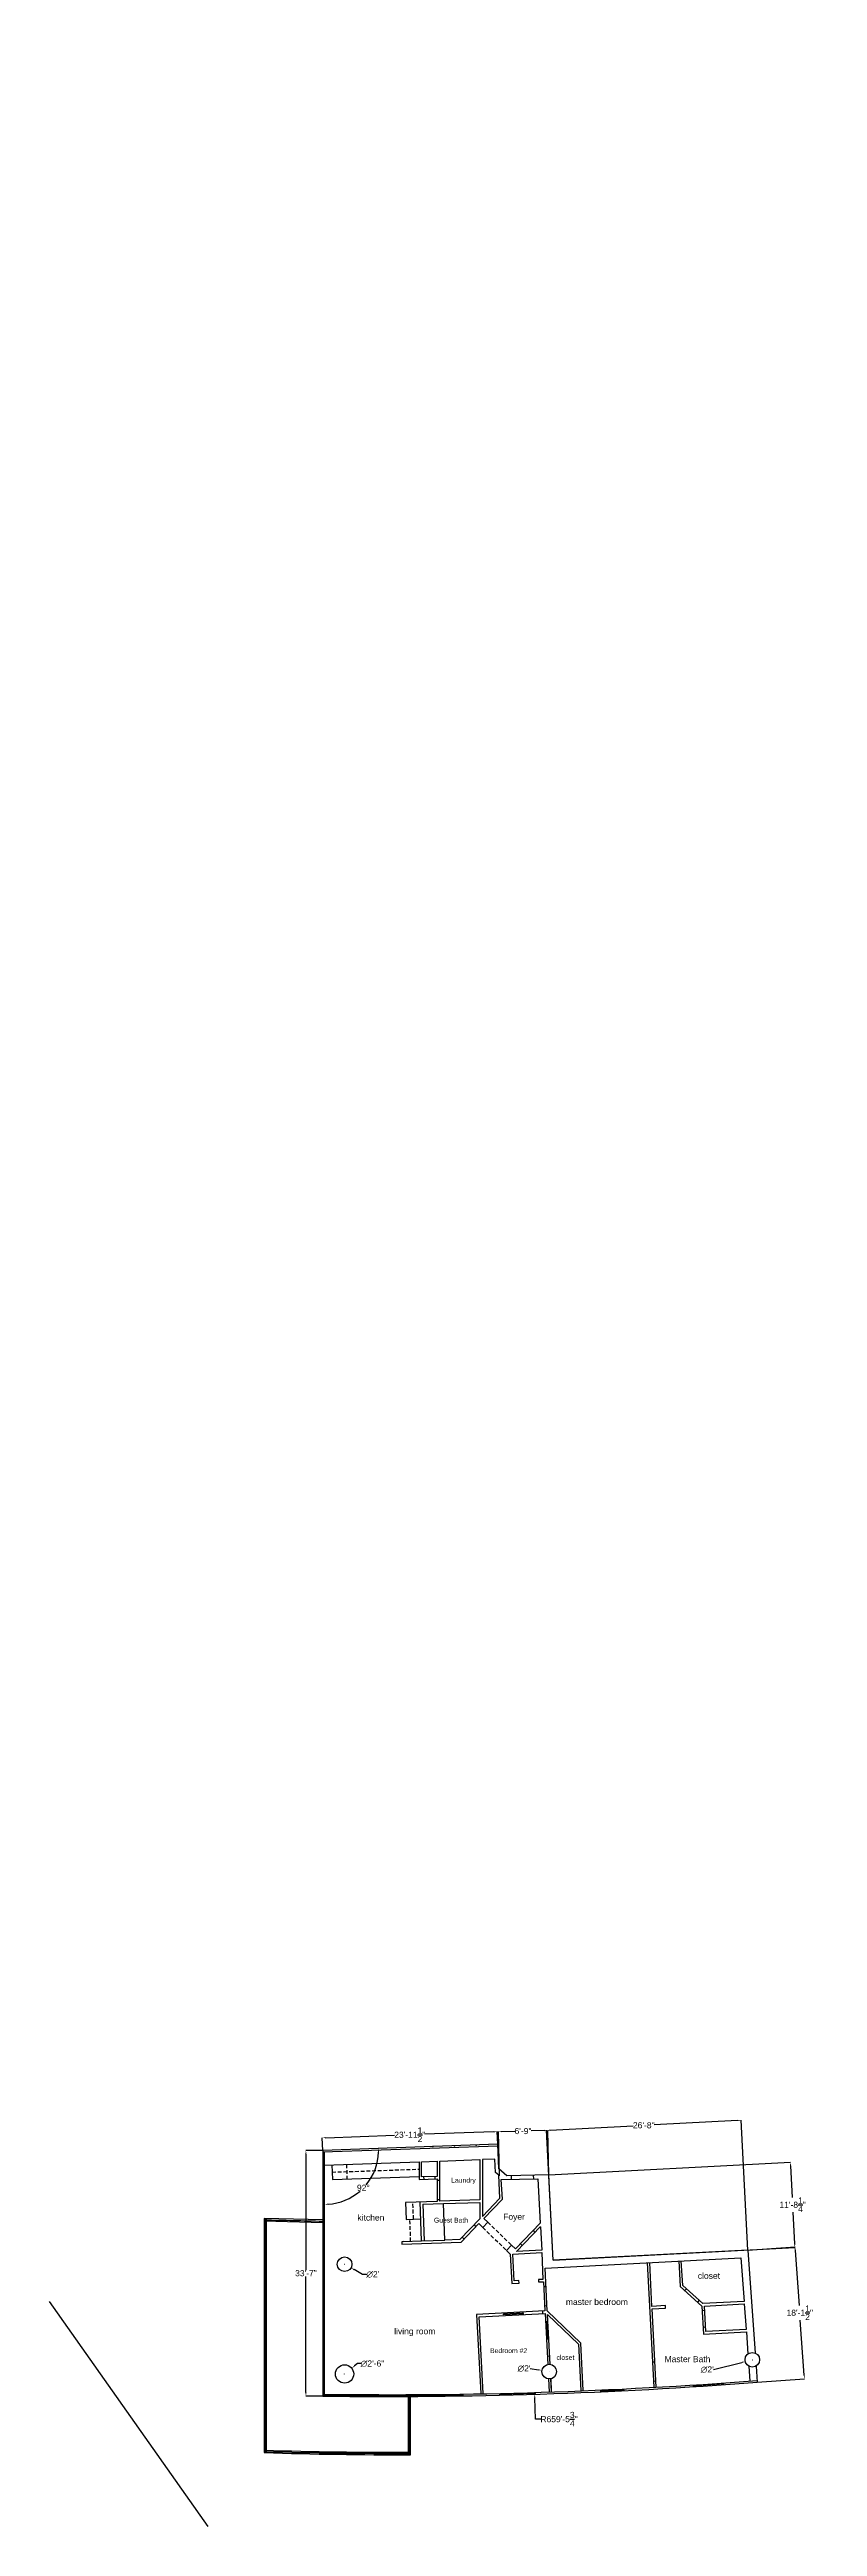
# Model space of a CAD drawing. Header units: inches. Extents: x -261 to 1000, y 0 to 8127.
# Drawn here: x -261 to 1000, y 0 to 4064 of the extents above; entities that cross this region are included whole.
import ezdxf

# ---------------------------------------------------------------- set-up
doc = ezdxf.new("R2010")
doc.units = ezdxf.units.IN
doc.header["$LTSCALE"] = 50
doc.header["$MEASUREMENT"] = 0
doc.linetypes.add('HIDDEN2', pattern=[0.1875, 0.125, -0.0625])
for name, color, linetype in [('Unit 1 - doors', 50, 'Continuous'), ('Unit 1 -walls', 5, 'Continuous'), ('Unit 1-  dimensions', 200, 'Continuous'), ('Unit 1- Hidden', 10, 'Continuous'), ('Unit1- windows', 3, 'Continuous')]:
    doc.layers.add(name, color=color, linetype=linetype)
doc.styles.get("Standard").update_dxf_attribs({"font": 'arial.ttf'})
doc.dimstyles.get("Standard").update_dxf_attribs({"dimtxt": 10, "dimasz": 6, "dimexe": 0.18, "dimexo": 0.0625, "dimgap": 0.09, "dimtad": 0, "dimtih": 1, "dimtoh": 1, "dimzin": 0, "dimdsep": 46, "dimlunit": 4, "dimtxsty": 'Standard', "dimcen": 0.09, "dimadec": 0, "dimazin": 0, "dimtfac": 1, "dimtofl": 0, "dimtmove": 0, "dimatfit": 3, "dimfxl": 1, "dimtolj": 1, "dimtzin": 0, "dimarcsym": 0})

# ---------------------------------------------------------------- blocks, each defined once
blk = doc.blocks.new('*D1')
at = {"layer": 'Defpoints', "color": 0, "transparency": 16777216}
for p in [(187.8, 616.9), (474.3, 647.6), (475, 626.9)]:
    blk.add_point(p, dxfattribs=at)
at = {"layer": 'Unit 1-  dimensions', "color": 0, "lineweight": -2, "transparency": 16777216}
for p, q in [((187.8, 616.9), (187, 637.8)), ((193, 637.8), (305.8, 641.7)), ((468.3, 647.4), (355.5, 643.5)), ((475, 627), (474.3, 647.8))]:
    blk.add_line(p, q, dxfattribs=at)
at = {"layer": 'Unit 1-  dimensions', "color": 0, "transparency": 16777216}
for points in [[(193, 638.8), (193.1, 636.8), (187, 637.6)], [(468.2, 648.4), (468.3, 646.4), (474.3, 647.6)]]:
    blk.add_solid(points, dxfattribs=at)
at = {"layer": 'Unit 1-  dimensions', "color": 0, "transparency": 16777216, "insert": (330.7, 642.6), "char_height": 10, "attachment_point": 5}
blk.add_mtext('\\A1;23\'-11{\\H1.000000x;\\S1/2;}"', dxfattribs=at)
blk = doc.blocks.new('*D2')
at = {"layer": 'Defpoints', "color": 0, "transparency": 16777216}
for p in [(187.8, 616.9), (160.2, 213.9), (187.8, 213.9)]:
    blk.add_point(p, dxfattribs=at)
at = {"layer": 'Unit 1-  dimensions', "color": 0, "lineweight": -2, "transparency": 16777216}
for p, q in [((187.7, 616.9), (160, 616.9)), ((160.2, 610.9), (160.2, 420.6)), ((160.2, 219.9), (160.2, 410.2)), ((187.7, 213.9), (160, 213.9))]:
    blk.add_line(p, q, dxfattribs=at)
at = {"layer": 'Unit 1-  dimensions', "color": 0, "transparency": 16777216}
for points in [[(159.2, 610.9), (161.2, 610.9), (160.2, 616.9)], [(159.2, 219.9), (161.2, 219.9), (160.2, 213.9)]]:
    blk.add_solid(points, dxfattribs=at)
at = {"layer": 'Unit 1-  dimensions', "color": 0, "transparency": 16777216, "insert": (160.2, 415.4), "char_height": 10, "attachment_point": 5}
blk.add_mtext('\\A1;33\'-7"', dxfattribs=at)
blk = doc.blocks.new('*D4')
at = {"layer": 'Defpoints', "color": 0, "transparency": 16777216}
for p in [(885.5, 453.4), (962.9, 459), (901.1, 236.5)]:
    blk.add_point(p, dxfattribs=at)
at = {"layer": 'Unit 1-  dimensions', "color": 0, "lineweight": -2, "transparency": 16777216}
for p, q in [((885.5, 453.5), (963.1, 459)), ((963.4, 453), (969.9, 362.5)), ((978.1, 248.1), (971.6, 338.7)), ((901.1, 236.5), (978.7, 242.1))]:
    blk.add_line(p, q, dxfattribs=at)
at = {"layer": 'Unit 1-  dimensions', "color": 0, "transparency": 16777216}
for points in [[(964.4, 453.1), (962.4, 453), (962.9, 459)], [(979.1, 248.2), (977.1, 248), (978.5, 242.1)]]:
    blk.add_solid(points, dxfattribs=at)
at = {"layer": 'Unit 1-  dimensions', "color": 0, "transparency": 16777216, "insert": (970.7, 350.6), "char_height": 10, "attachment_point": 5}
blk.add_mtext('\\A1;18\'-1{\\H1.000000x;\\S1/2;}"', dxfattribs=at)
blk = doc.blocks.new('*D5')
at = {"layer": 'Defpoints', "color": 0, "transparency": 16777216}
for p in [(558.7, 576.8), (962.7, 457.7), (566.1, 436.8)]:
    blk.add_point(p, dxfattribs=at)
at = {"layer": 'Unit 1-  dimensions', "color": 0, "lineweight": -2, "transparency": 16777216}
for p, q in [((558.8, 576.8), (955.5, 597.7)), ((955.7, 591.7), (958.4, 539.5)), ((962.4, 463.7), (959.7, 515.8)), ((566.1, 436.8), (962.9, 457.7))]:
    blk.add_line(p, q, dxfattribs=at)
at = {"layer": 'Unit 1-  dimensions', "color": 0, "transparency": 16777216}
for points in [[(956.7, 591.7), (954.7, 591.6), (955.4, 597.7)], [(963.4, 463.7), (961.4, 463.6), (962.7, 457.7)]]:
    blk.add_solid(points, dxfattribs=at)
at = {"layer": 'Unit 1-  dimensions', "color": 0, "transparency": 16777216, "insert": (959, 527.7), "char_height": 10, "attachment_point": 5}
blk.add_mtext('\\A1;11\'-8{\\H1.000000x;\\S1/4;}"', dxfattribs=at)
blk = doc.blocks.new('*D6')
at = {"layer": 'Defpoints', "color": 0, "transparency": 16777216}
for p in [(476, 647.6), (477.7, 574.9), (558.7, 576.8)]:
    blk.add_point(p, dxfattribs=at)
at = {"layer": 'Unit 1-  dimensions', "color": 0, "lineweight": -2, "transparency": 16777216}
for p, q in [((477.7, 575), (476, 647.8)), ((482, 647.8), (503.1, 648.3)), ((551, 649.4), (529.9, 648.9)), ((558.7, 576.9), (557, 649.7))]:
    blk.add_line(p, q, dxfattribs=at)
at = {"layer": 'Unit 1-  dimensions', "color": 0, "transparency": 16777216}
for points in [[(551, 650.4), (551, 648.4), (557, 649.5)], [(482, 648.8), (482, 646.8), (476, 647.6)]]:
    blk.add_solid(points, dxfattribs=at)
at = {"layer": 'Unit 1-  dimensions', "color": 0, "transparency": 16777216, "insert": (516.5, 648.6), "char_height": 10, "attachment_point": 5}
blk.add_mtext('\\A1;6\'-9"', dxfattribs=at)
blk = doc.blocks.new('*D7')
at = {"layer": 'Defpoints', "color": 0, "transparency": 16777216}
for p in [(874.4, 666.4), (885.5, 453.5), (566.1, 436.8)]:
    blk.add_point(p, dxfattribs=at)
at = {"layer": 'Unit 1-  dimensions', "color": 0, "lineweight": -2, "transparency": 16777216}
for p, q in [((560.9, 650.1), (697.3, 657.2)), ((868.4, 666.1), (732, 659)), ((885.5, 453.5), (874.4, 666.6)), ((566, 436.9), (554.9, 649.9))]:
    blk.add_line(p, q, dxfattribs=at)
at = {"layer": 'Unit 1-  dimensions', "color": 0, "transparency": 16777216}
for points in [[(560.9, 651.1), (561, 649.1), (555, 649.7)], [(868.4, 667.1), (868.5, 665.1), (874.4, 666.4)]]:
    blk.add_solid(points, dxfattribs=at)
at = {"layer": 'Unit 1-  dimensions', "color": 0, "transparency": 16777216, "insert": (714.7, 658.1), "char_height": 10, "attachment_point": 5}
blk.add_mtext('\\A1;26\'-8"', dxfattribs=at)
blk = doc.blocks.new('*D8')
at = {"layer": 'Defpoints', "color": 0, "transparency": 16777216}
for p in [(292.9, 8127), (535.7, 216.9)]:
    blk.add_point(p, dxfattribs=at)
at = {"layer": 'Unit 1-  dimensions', "color": 0, "lineweight": -2, "transparency": 16777216}
for p, q in [((292.8, 8127), (293, 8127)), ((292.9, 8126.9), (292.9, 8127.1)), ((536.9, 176), (535.8, 210.9)), ((545.9, 176), (536.9, 176))]:
    blk.add_line(p, q, dxfattribs=at)
at = {"layer": 'Unit 1-  dimensions', "color": 0, "transparency": 16777216}
blk.add_solid([(536.8, 211), (534.8, 210.9), (535.7, 216.9)], dxfattribs=at)
at = {"layer": 'Unit 1-  dimensions', "color": 0, "transparency": 16777216, "insert": (575.6, 176), "char_height": 10, "attachment_point": 5}
blk.add_mtext('\\A1;R659\'-5{\\H1.000000x;\\S3/4;}"', dxfattribs=at)
blk = doc.blocks.new('*D10')
at = {"layer": 'Defpoints', "color": 0, "transparency": 16777216}
for p in [(547.6, 256), (571.3, 252.1)]:
    blk.add_point(p, dxfattribs=at)
at = {"layer": 'Unit 1-  dimensions', "color": 0, "lineweight": -2, "transparency": 16777216}
for p, q in [((528.3, 259.1), (541.7, 257)), ((559.4, 254.1), (559.6, 254.1)), ((559.5, 254), (559.5, 254.2))]:
    blk.add_line(p, q, dxfattribs=at)
at = {"layer": 'Unit 1-  dimensions', "color": 0, "transparency": 16777216}
blk.add_solid([(541.9, 257.9), (541.6, 256), (547.6, 256)], dxfattribs=at)
at = {"layer": 'Unit 1-  dimensions', "color": 0, "transparency": 16777216, "insert": (518.2, 259.1), "char_height": 10, "attachment_point": 5}
blk.add_mtext("\\A1;∅2'", dxfattribs=at)
blk = doc.blocks.new('*D11')
at = {"layer": 'Defpoints', "color": 0, "transparency": 16777216}
for p in [(235.3, 259.6), (211.9, 240.9)]:
    blk.add_point(p, dxfattribs=at)
at = {"layer": 'Unit 1-  dimensions', "color": 0, "lineweight": -2, "transparency": 16777216}
for p, q in [((223.5, 250.2), (223.7, 250.2)), ((223.6, 250.1), (223.6, 250.3)), ((244.7, 267.1), (240, 263.4)), ((250.7, 267.1), (244.7, 267.1))]:
    blk.add_line(p, q, dxfattribs=at)
at = {"layer": 'Unit 1-  dimensions', "color": 0, "transparency": 16777216}
blk.add_solid([(239.4, 264.1), (240.6, 262.6), (235.3, 259.6)], dxfattribs=at)
at = {"layer": 'Unit 1-  dimensions', "color": 0, "transparency": 16777216, "insert": (269.5, 267.1), "char_height": 10, "attachment_point": 5}
blk.add_mtext('\\A1;∅2\'-6"', dxfattribs=at)
blk = doc.blocks.new('*D12')
at = {"layer": 'Defpoints', "color": 0, "transparency": 16777216}
for p in [(213.3, 436.2), (234.1, 424.2)]:
    blk.add_point(p, dxfattribs=at)
at = {"layer": 'Unit 1-  dimensions', "color": 0, "lineweight": -2, "transparency": 16777216}
for p, q in [((223.6, 430.2), (223.8, 430.2)), ((223.7, 430.1), (223.7, 430.3)), ((252.8, 413.5), (239.3, 421.3)), ((259.8, 413.5), (252.8, 413.5))]:
    blk.add_line(p, q, dxfattribs=at)
at = {"layer": 'Unit 1-  dimensions', "color": 0, "transparency": 16777216}
blk.add_solid([(239.8, 422.1), (238.8, 420.4), (234.1, 424.2)], dxfattribs=at)
at = {"layer": 'Unit 1-  dimensions', "color": 0, "transparency": 16777216, "insert": (270, 413.5), "char_height": 10, "attachment_point": 5}
blk.add_mtext("\\A1;∅2'", dxfattribs=at)
blk = doc.blocks.new('*D13')
at = {"layer": 'Defpoints', "color": 0, "transparency": 16777216}
for p in [(881.2, 270.5), (904.5, 276.4)]:
    blk.add_point(p, dxfattribs=at)
at = {"layer": 'Unit 1-  dimensions', "color": 0, "lineweight": -2, "transparency": 16777216}
for p, q in [((829.1, 257.3), (875.4, 269)), ((892.8, 273.4), (893, 273.4)), ((892.9, 273.3), (892.9, 273.5))]:
    blk.add_line(p, q, dxfattribs=at)
at = {"layer": 'Unit 1-  dimensions', "color": 0, "transparency": 16777216}
blk.add_solid([(875.2, 270), (875.7, 268.1), (881.2, 270.5)], dxfattribs=at)
at = {"layer": 'Unit 1-  dimensions', "color": 0, "transparency": 16777216, "insert": (818.9, 257.3), "char_height": 10, "attachment_point": 5}
blk.add_mtext("\\A1;∅2'", dxfattribs=at)
blk = doc.blocks.new('*D14')
at = {"layer": 'Defpoints', "color": 0, "transparency": 16777216}
for p in [(187.8, 617), (190.8, 617), (475, 626.9), (236, 540.9), (190.8, 216.9)]:
    blk.add_point(p, dxfattribs=at)
at = {"layer": 'Unit 1-  dimensions', "color": 0, "lineweight": -2, "transparency": 16777216}
for start, end in [(320.4954, 358.0965), (273.8817, 311.1098)]:
    blk.add_arc((190.8, 617.1), 88.6, start, end, dxfattribs=at)
at = {"layer": 'Unit 1-  dimensions', "color": 0, "transparency": 16777216}
for points in [[(278.3, 614.2), (280.3, 614.2), (279.3, 620.2)], [(196.8, 527.7), (196.8, 529.7), (190.8, 528.5)]]:
    blk.add_solid(points, dxfattribs=at)
at = {"layer": 'Unit 1-  dimensions', "color": 0, "transparency": 16777216, "insert": (254.5, 555.6), "char_height": 10, "attachment_point": 5}
blk.add_mtext('\\A1;92°', dxfattribs=at)

msp = doc.modelspace()

# ---------------------------------------------------------------- linework, layer by layer
msp.add_line((0, 0), (-260.659, 369.204))
at = {"color": 5}
msp.add_line((560.929, 266.063), (560.933, 265.974), dxfattribs=at)
for centre, radius in [((223.709, 430.221), 12), ((892.885, 273.424), 12), ((223.613, 250.238), 15), ((559.489, 254.061), 12)]:
    msp.add_circle(centre, radius, dxfattribs=at)
at = {"layer": 'Unit 1 - doors', "color": 2}
for p, q in [((354.024, 569.566), (353.863, 573.588)), ((371.789, 574.141), (371.947, 570.141)), ((497.547, 569.295), (497.431, 575.546)), ((533.437, 576.298), (533.568, 569.967)), ((375.785, 567.864), (379.825, 567.848)), ((379.785, 535.859), (375.785, 535.859)), ((436.273, 494.574), (439.153, 491.694)), ((419.565, 471.609), (416.75, 474.411)), ((512.126, 463.688), (515.04, 460.88)), ((532.926, 485.292), (535.794, 482.424)), ((550.29, 393.444), (554.215, 393.652)), ((782.08, 386.879), (784.801, 389.92)), ((805.521, 371.12), (802.883, 368.157)), ((516.443, 351.675), (516.599, 347.708)), ((555.871, 361.752), (551.888, 361.593)), ((810.724, 354.395), (814.725, 354.715)), ((816.165, 326.712), (812.164, 326.551)), ((728.952, 270.063), (732.833, 270.274)), ((734.714, 238.218), (730.713, 238.059))]:
    msp.add_line(p, q, dxfattribs=at)
at = {"layer": 'Unit 1 - doors'}
for p, q in [((187.759, 405.281), (190.799, 405.281)), ((190.799, 297.267), (187.759, 297.267))]:
    msp.add_line(p, q, dxfattribs=at)
at = {"layer": 'Unit 1 - doors', "color": 2, "linetype": 'HIDDEN2'}
for p, q in [((548.443, 353.391), (548.611, 349.363)), ((554.814, 307.699), (558.712, 307.904)), ((556.294, 279.575), (560.176, 279.999))]:
    msp.add_line(p, q, dxfattribs=at)
at = {"layer": 'Unit 1 -walls', "color": 5}
for p, q in [((474.998, 626.912), (187.759, 616.991)), ((475.156, 623.874), (187.759, 613.95)), ((187.759, 616.885), (187.759, 213.895)), ((190.799, 216.936), (190.799, 614.055)), ((477.078, 586.907), (474.998, 626.912)), ((190.799, 592.827), (345.861, 598.268)), ((202.801, 593.307), (203.601, 569.304)), ((203.601, 569.304), (345.861, 574.265)), ((345.861, 598.268), (345.861, 569.304)), ((345.861, 569.304), (375.785, 570.264)), ((349.861, 598.428), (375.785, 599.388)), ((349.861, 573.465), (349.861, 598.428)), ((375.785, 574.265), (349.861, 573.465)), ((375.785, 599.388), (375.785, 574.265)), ((375.785, 570.264), (375.785, 533.299)), ((379.785, 599.549), (445.874, 601.788)), ((379.785, 533.459), (379.785, 599.549)), ((445.874, 601.788), (445.874, 535.7)), ((470.279, 602.543), (449.866, 601.887)), ((449.866, 601.887), (449.941, 508.755)), ((471.466, 580.94), (470.279, 602.543)), ((476.579, 576.062), (471.466, 580.94)), ((478.502, 538.493), (476.579, 576.062)), ((489.706, 575.385), (477.078, 586.907)), ((480.918, 568.984), (540.932, 570.264)), ((482.679, 536.82), (480.918, 568.984)), ((558.69, 576.825), (489.881, 575.226)), ((540.932, 570.264), (544.768, 497.615)), ((566.05, 436.806), (558.69, 576.825)), ((375.785, 533.299), (323.778, 531.539)), ((323.778, 531.539), (324.897, 503.855)), ((349.974, 468.388), (347.809, 532.352)), ((352.05, 528.48), (386.026, 529.619)), ((352.05, 528.48), (354.127, 468.533)), ((445.874, 535.7), (379.785, 533.459)), ((386.026, 529.619), (445.874, 531.7)), ((388.106, 469.77), (386.026, 529.619)), ((386.026, 529.619), (386.026, 529.619)), ((386.026, 529.619), (386.026, 529.619)), ((386.026, 529.619), (386.026, 529.619)), ((445.874, 531.7), (445.874, 504.495)), ((449.941, 508.755), (478.502, 538.493)), ((452.043, 505.216), (482.679, 536.82)), ((187.759, 502.895), (91.746, 505.136)), ((91.746, 505.136), (91.746, 121.083)), ((91.746, 501.135), (187.759, 498.894)), ((95.623, 120.963), (95.746, 505.042)), ((324.897, 503.855), (348.746, 504.662)), ((445.874, 504.495), (413.042, 470.57)), ((414.83, 466.57), (443.953, 496.814)), ((443.953, 496.814), (450.355, 490.574)), ((450.355, 490.574), (458.676, 499.055)), ((458.676, 499.055), (452.043, 505.216)), ((504.122, 455.368), (544.768, 497.615)), ((505.722, 451.209), (545.105, 492.089)), ((545.112, 491.721), (547.18, 453.449)), ((319.78, 467.315), (317.857, 467.211)), ((317.857, 467.211), (317.857, 463.21)), ((317.857, 463.21), (414.83, 466.57)), ((319.78, 467.315), (349.974, 468.388)), ((349.974, 468.388), (388.108, 469.714)), ((413.069, 470.571), (388.106, 469.77)), ((497.561, 461.61), (489.251, 452.98)), ((489.251, 452.98), (495.641, 446.728)), ((504.122, 455.368), (497.561, 461.61)), ((499.687, 446.89), (547.395, 449.468)), ((547.18, 453.449), (505.722, 451.209)), ((547.395, 449.468), (549.228, 405.428)), ((885.455, 453.448), (566.05, 436.806)), ((885.455, 453.448), (897.626, 284.486)), ((495.641, 446.728), (498.201, 398.721)), ((502.042, 403.042), (499.687, 446.89)), ((552.614, 424.005), (874.253, 440.967)), ((556.289, 353.754), (552.614, 424.005)), ((720.471, 432.805), (731.159, 228.371)), ((728.153, 361.116), (724.475, 433.068)), ((772.319, 435.526), (774.559, 393.6)), ((778.559, 395.521), (776.322, 435.802)), ((874.253, 440.967), (879.374, 369.117)), ((498.201, 398.721), (510.049, 399.193)), ((509.883, 403.361), (502.042, 403.042)), ((510.049, 399.193), (509.883, 403.361)), ((549.228, 405.428), (541.888, 405.122)), ((541.888, 405.122), (542.051, 401.122)), ((542.051, 401.122), (549.889, 401.435)), ((549.889, 401.441), (552.289, 353.595)), ((774.559, 393.6), (810.244, 361.436)), ((811.845, 365.597), (778.559, 395.521)), ((879.374, 369.117), (811.845, 365.597)), ((552.289, 353.595), (440.433, 347.674)), ((440.433, 347.674), (447.315, 218.056)), ((444.754, 343.993), (552.609, 349.594)), ((451.315, 218.056), (444.754, 343.993)), ((484.439, 348.954), (516.443, 350.715)), ((484.599, 347.034), (484.439, 348.954)), ((516.563, 348.632), (484.599, 347.034)), ((552.609, 349.594), (557.019, 265.804)), ((556.289, 335.832), (554.369, 335.673)), ((554.369, 335.673), (555.809, 307.669)), ((611.177, 300.787), (556.289, 353.754)), ((557.728, 307.852), (556.289, 335.832)), ((560.912, 265.973), (556.609, 347.994)), ((556.609, 347.994), (607.337, 299.027)), ((750.192, 362.233), (728.153, 361.116)), ((728.4, 357.112), (750.393, 358.287)), ((735.229, 228.673), (728.4, 357.112)), ((750.393, 358.287), (750.192, 362.233)), ((810.244, 361.436), (812.805, 315.51)), ((814.245, 361.596), (879.694, 365.117)), ((816.485, 319.67), (814.245, 361.596)), ((879.694, 365.117), (882.734, 323.191)), ((555.809, 307.669), (554.852, 307.618)), ((607.337, 299.027), (611.337, 223.017)), ((615.338, 223.177), (611.177, 300.787)), ((812.805, 315.51), (883.054, 319.19)), ((882.734, 323.191), (816.485, 319.67)), ((883.054, 319.19), (885.644, 282.924)), ((887.069, 262.977), (888.813, 238.591)), ((899.163, 263.142), (901.075, 236.6)), ((327.778, 213.255), (327.767, 117.733)), ((329.859, 213.287), (329.859, 117.722)), ((331.779, 117.722), (331.779, 213.277)), ((558.199, 242.131), (559.33, 221.097)), ((562.019, 242.331), (562.988, 221.244)), ((563.33, 221.256), (562.21, 242.379))]:
    msp.add_line(p, q, dxfattribs=at)
at = {"layer": 'Unit 1 -walls'}
msp.add_line((93.826, 505.087), (93.826, 121.083), dxfattribs=at)
msp.add_arc((825.463, 28882.086), 28388.354, 268.5189851, 268.7128237, dxfattribs=at)
at = {"layer": 'Unit 1 -walls', "color": 5}
for centre, radius, start, end in [((292.902, 8127.04), 7913.843, 269.2387501, 274.4074891), ((298.182, 8016.249), 7800.052, 269.2111871, 274.4310982), ((308.684, 7016.407), 6894.723, 268.1969392, 270.1919157), ((311.931, 7622.232), 7502.456, 268.3194322, 270.1515725), ((308.723, 7043.756), 6926.072, 268.2047659, 270.1907271)]:
    msp.add_arc(centre, radius, start, end, dxfattribs=at)
for p in [(368.423, 623.192), (403.948, 624.432), (439.473, 625.672)]:
    msp.add_point(p, dxfattribs=at)
at = {"layer": 'Unit 1- Hidden', "color": 5, "linetype": 'HIDDEN2'}
for p, q in [((203.201, 581.306), (345.861, 586.266)), ((226.805, 594.091), (227.604, 570.105)), ((336.739, 504.256), (335.775, 531.939)), ((332.098, 467.691), (330.868, 504.057)), ((450.355, 490.574), (489.251, 452.98)), ((458.676, 499.055), (497.561, 461.61))]:
    msp.add_line(p, q, dxfattribs=at)
at = {"layer": 'Unit1- windows'}
for p, q in [((190.799, 553.936), (187.759, 553.936)), ((189.279, 553.936), (189.279, 517.936)), ((190.799, 517.936), (187.759, 517.936)), ((189.279, 517.936), (189.279, 481.936)), ((190.799, 481.936), (187.759, 481.936)), ((189.279, 481.936), (189.279, 445.936)), ((190.799, 445.936), (187.759, 445.936)), ((190.799, 409.936), (187.759, 409.936)), ((189.279, 445.936), (189.279, 409.936)), ((190.799, 291.274), (187.759, 291.274)), ((189.279, 255.274), (189.279, 291.274)), ((190.799, 255.274), (187.759, 255.274)), ((189.279, 255.274), (189.279, 219.274)), ((190.799, 219.274), (187.759, 219.274)), ((190.799, 216.936), (187.759, 213.895)), ((194.04, 215.119), (188.982, 215.119)), ((189.248, 215.384), (189.248, 219.274)), ((194.04, 215.119), (202.04, 215.119)), ((202.04, 215.106), (238.04, 215.106)), ((310.037, 214.846), (346.037, 214.846)), ((346.037, 214.883), (382.036, 215.26)), ((382.036, 215.26), (418.036, 216.14))]:
    msp.add_line(p, q, dxfattribs=at)
at = {"layer": 'Unit1- windows', "color": 3}
for p, q in [((194.037, 213.458), (194.043, 216.779)), ((202.037, 213.446), (202.043, 216.766)), ((238.037, 213.389), (238.043, 216.709)), ((238.04, 214.589), (274.806, 214.544)), ((274.035, 213.222), (274.043, 216.637)), ((274.037, 213.332), (274.043, 216.653)), ((274.806, 214.544), (310.04, 214.677)), ((310.038, 213.237), (310.035, 216.456)), ((310.038, 213.237), (310.035, 216.456)), ((346.038, 213.273), (346.035, 216.492)), ((346.038, 213.273), (346.035, 216.492)), ((382.038, 213.651), (382.035, 216.87)), ((418.037, 214.531), (418.034, 217.75)), ((478.453, 215.379), (478.384, 218.357)), ((478.419, 216.868), (536.764, 218.464)), ((536.805, 216.963), (536.723, 219.965)), ((643.302, 223.98), (643.45, 220.97)), ((643.378, 222.419), (681.673, 224.417)), ((681.6, 225.807), (681.759, 222.761)), ((795.534, 232.359), (795.879, 229.2)), ((795.687, 230.956), (846.109, 234.315)), ((846.223, 232.566), (846.011, 235.815))]:
    msp.add_line(p, q, dxfattribs=at)

# ---------------------------------------------------------------- texts
at = {"color": 7}
for s, height, p in [('Laundry', 8, (398.578, 564.05)), ('kitchen', 10, (244.754, 501.797)), ('Guest Bath', 8, (370.328, 498.507)), ('Foyer', 10, (483.967, 503.12)), ('closet', 10, (803.415, 406.245)), ('master bedroom', 10, (586.866, 363.351)), ('living room', 10, (305.071, 315.319)), ('Bedroom #2', 8, (462.414, 284.421)), ('closet', 8, (571.489, 273.261)), ('Master Bath', 10, (748.776, 269.533))]:
    msp.add_text(s, height=height, dxfattribs=at).set_placement(p)

# ---------------------------------------------------------------- dimensions: what is measured, and where the dimension line sits
at = {"layer": 'Unit 1-  dimensions'}
dim = msp.add_radius_dim(center=(292.902, 8127.04), mpoint=(535.651, 216.921), dimstyle='Standard', dxfattribs=at)
dim.commit()
dim.dimension.update_dxf_attribs({"geometry": '*D8', "text_midpoint": (575.599, 176.021), "dimtype": 164})
for p1, p2, distance, picture, middle in [((187.759, 616.885), (474.998, 626.912), 20.699, '*D1', (330.656, 642.585)), ((558.69, 576.825), (477.7, 574.942), -72.716, '*D6', (516.505, 648.58)), ((566.05, 436.806), (885.517, 453.453), 213.225, '*D7', (714.688, 658.065)), ((187.759, 616.885), (187.759, 213.895), -27.594, '*D2', (160.165, 415.39)), ((558.69, 576.825), (566.05, 436.806), 397.22, '*D5', (959.042, 527.668)), ((901.077, 236.538), (885.455, 453.448), -77.668, '*D4', (970.733, 350.573))]:
    dim = msp.add_aligned_dim(p1=p1, p2=p2, distance=distance, dimstyle='Standard', dxfattribs=at)
    dim.commit()
    dim.dimension.update_dxf_attribs({"geometry": picture, "text_midpoint": middle})
dim = msp.add_angular_dim_2l(base=(235.97, 540.897), line1=((190.799, 216.936), (190.799, 616.991)), line2=((474.998, 626.912), (187.759, 616.991)), dimstyle='Standard', dxfattribs=at)
dim.commit()
dim.dimension.update_dxf_attribs({"geometry": '*D14', "text_midpoint": (254.507, 555.55)})
for p1, p2, picture, middle in [((213.301, 436.194), (234.117, 424.248), '*D12', (269.953, 413.516)), ((571.332, 252.127), (547.646, 255.996), '*D10', (528.342, 259.149)), ((904.521, 276.356), (881.249, 270.492), '*D13', (829.07, 257.343))]:
    dim = msp.add_diameter_dim_2p(p1=p1, p2=p2, dimstyle='Standard', dxfattribs=at)
    dim.commit()
    dim.dimension.update_dxf_attribs({"geometry": picture, "text_midpoint": middle, "dimtype": 163})
dim = msp.add_diameter_dim_2p(p1=(211.898, 240.871), p2=(235.328, 259.606), dimstyle='Standard', dxfattribs=at)
dim.commit()
dim.dimension.update_dxf_attribs({"geometry": '*D11', "text_midpoint": (269.521, 267.101)})

doc.saveas('drawing.dxf')
